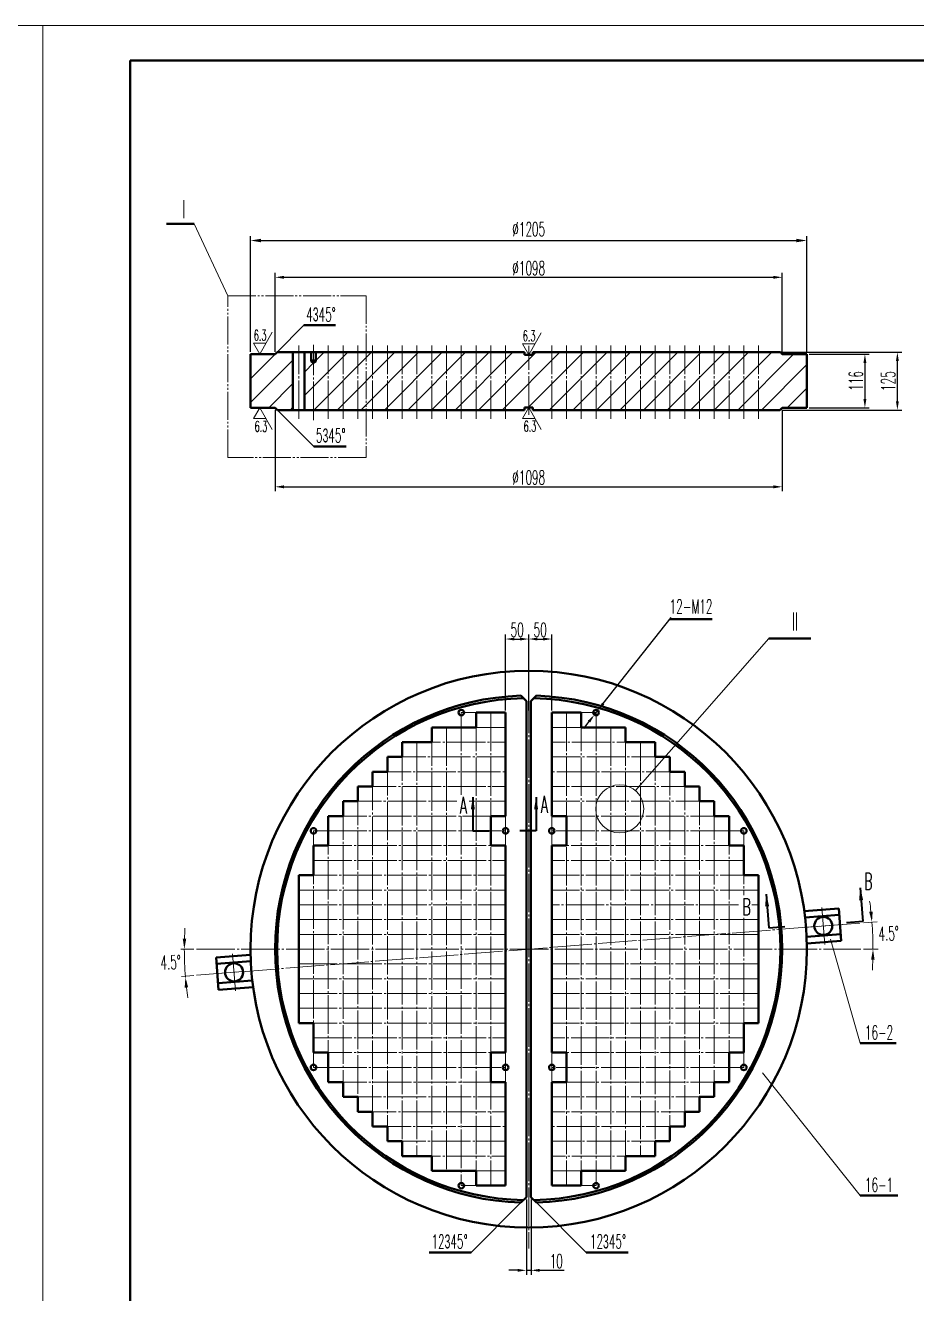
# Model space of a CAD drawing. Header units: millimetres. Extents: x 653 to 3278, y 1219 to 2187.
# Drawn here: x 1068.9 to 1323.6, y 1824.4 to 2186.8 of the extents above; entities that cross this region are included whole.
import ezdxf

# ---------------------------------------------------------------- set-up
doc = ezdxf.new("R2010")
doc.units = ezdxf.units.MM
doc.linetypes.add('JIS_08_11', pattern=[12.8, 11, -0.6, 0.6, -0.6])
doc.linetypes.add('JIS_09_08', pattern=[10.75, 8, -0.55, 0.55, -0.55, 0.55, -0.55])
for name, color, linetype, lineweight in [('图层1', 1, 'Continuous', 40), ('图层2', 4, 'JIS_08_11', 20), ('图层3', 2, 'Continuous', 20), ('图层5', 6, 'JIS_09_08', 20)]:
    doc.layers.add(name, color=color, linetype=linetype, lineweight=lineweight)
doc.styles.get("Standard").update_dxf_attribs({"font": 'romans.shx', "width": 0.55, "height": 4, "bigfont": 'gbcbig.shx'})
doc.styles.add('数字', font='romans.shx', dxfattribs={"width": 0.55, "height": 4, "bigfont": 'gbcbig.shx'})
doc.styles.add('样式 2', font='romans.shx', dxfattribs={"width": 0.55, "height": 4, "bigfont": 'gbcbig.shx'})
doc.dimstyles.new('ISO-25', dxfattribs={"dimtxt": 4, "dimasz": 3, "dimexe": 1.25, "dimexo": 0.625, "dimgap": 1.25, "dimtad": 1, "dimtoh": 1, "dimtxsty": 'Standard', "dimcen": 2.5, "dimadec": 1, "dimazin": 2, "dimtfac": 1, "dimtmove": 0, "dimatfit": 3, "dimfxl": 1, "dimarcsym": 0})
doc.dimstyles.new('副本ISO-25', dxfattribs={"dimtxt": 4, "dimasz": 2.5, "dimexe": 1.25, "dimexo": 0.625, "dimtad": 1, "dimdsep": 46, "dimtxsty": '样式 2', "dimcen": 2.5, "dimadec": 0, "dimazin": 0, "dimtp": 1, "dimtm": 0.5, "dimtfac": 1, "dimtmove": 0, "dimatfit": 1, "dimfxl": 1, "dimlwd": 25, "dimlwe": 25, "dimarcsym": 0})

# ---------------------------------------------------------------- blocks, each defined once
blk = doc.blocks.new('*D325')
at = {"layer": 'Defpoints', "color": 0}
for p in [(1292.28, 2125.3), (1133.22, 2092.84), (1292.28, 2092.84)]:
    blk.add_point(p, dxfattribs=at)
at = {"layer": '图层3', "color": 0, "lineweight": -2}
for p, q in [((1133.22, 2093.46), (1133.22, 2126.55)), ((1136.22, 2125.3), (1289.28, 2125.3)), ((1292.28, 2093.46), (1292.28, 2126.55))]:
    blk.add_line(p, q, dxfattribs=at)
at = {"layer": '图层3', "color": 0}
for points in [[(1136.22, 2125.8), (1136.22, 2124.8), (1133.22, 2125.3)], [(1289.28, 2125.8), (1289.28, 2124.8), (1292.28, 2125.3)]]:
    blk.add_solid(points, dxfattribs=at)
at = {"layer": '图层3', "color": 0, "insert": (1212.75, 2128.55), "char_height": 4, "attachment_point": 5, "style": '数字'}
blk.add_mtext('%%C1205', dxfattribs=at)
blk = doc.blocks.new('*D326')
at = {"layer": 'Defpoints', "color": 0}
for p in [(1285.21, 2114.79), (1140.28, 2092.84), (1285.21, 2092.84)]:
    blk.add_point(p, dxfattribs=at)
at = {"layer": '图层3', "color": 0, "lineweight": 25}
for p, q in [((1140.28, 2093.46), (1140.28, 2116.04)), ((1142.78, 2114.79), (1282.71, 2114.79)), ((1285.21, 2093.46), (1285.21, 2116.04))]:
    blk.add_line(p, q, dxfattribs=at)
at = {"layer": '图层3', "color": 0}
for points in [[(1142.78, 2115.2), (1142.78, 2114.37), (1140.28, 2114.79)], [(1282.71, 2115.2), (1282.71, 2114.37), (1285.21, 2114.79)]]:
    blk.add_solid(points, dxfattribs=at)
at = {"layer": '图层3', "color": 0, "insert": (1212.75, 2117.41), "char_height": 4, "attachment_point": 5, "style": '样式 2'}
blk.add_mtext('%%C1098', dxfattribs=at)
blk = doc.blocks.new('*D327')
at = {"layer": 'Defpoints', "color": 0}
for p in [(1140.28, 2077.53), (1285.21, 2077.53), (1285.21, 2054.92)]:
    blk.add_point(p, dxfattribs=at)
at = {"layer": '图层3', "color": 0, "lineweight": 25}
for p, q in [((1140.28, 2076.9), (1140.28, 2053.67)), ((1285.21, 2076.9), (1285.21, 2053.67)), ((1142.78, 2054.92), (1282.71, 2054.92))]:
    blk.add_line(p, q, dxfattribs=at)
at = {"layer": '图层3', "color": 0}
for points in [[(1142.78, 2055.34), (1142.78, 2054.5), (1140.28, 2054.92)], [(1282.71, 2055.34), (1282.71, 2054.5), (1285.21, 2054.92)]]:
    blk.add_solid(points, dxfattribs=at)
at = {"layer": '图层3', "color": 0, "insert": (1212.75, 2057.55), "char_height": 4, "attachment_point": 5, "style": '样式 2'}
blk.add_mtext('%%C1098', dxfattribs=at)
blk = doc.blocks.new('*D328')
at = {"layer": 'Defpoints', "color": 0}
for p in [(1292.28, 2092.84), (1292.28, 2077.53), (1308.86, 2077.53)]:
    blk.add_point(p, dxfattribs=at)
at = {"layer": '图层3', "color": 0, "lineweight": 25}
for p, q in [((1292.9, 2092.84), (1310.11, 2092.84)), ((1308.86, 2090.34), (1308.86, 2080.03)), ((1292.9, 2077.53), (1310.11, 2077.53))]:
    blk.add_line(p, q, dxfattribs=at)
at = {"layer": '图层3', "color": 0}
for points in [[(1308.44, 2090.34), (1309.28, 2090.34), (1308.86, 2092.84)], [(1308.44, 2080.03), (1309.28, 2080.03), (1308.86, 2077.53)]]:
    blk.add_solid(points, dxfattribs=at)
at = {"layer": '图层3', "color": 0, "insert": (1306.23, 2085.18), "char_height": 4, "attachment_point": 5, "rotation": 90, "style": '样式 2'}
blk.add_mtext('116', dxfattribs=at)
blk = doc.blocks.new('*D329')
at = {"layer": 'Defpoints', "color": 0}
for p in [(1284.55, 2093.37), (1318.14, 2093.37), (1284.55, 2076.87)]:
    blk.add_point(p, dxfattribs=at)
at = {"layer": '图层3', "color": 0, "lineweight": 25}
for p, q in [((1285.18, 2093.37), (1319.39, 2093.37)), ((1318.14, 2079.37), (1318.14, 2090.87)), ((1285.18, 2076.87), (1319.39, 2076.87))]:
    blk.add_line(p, q, dxfattribs=at)
at = {"layer": '图层3', "color": 0}
for points in [[(1317.73, 2090.87), (1318.56, 2090.87), (1318.14, 2093.37)], [(1317.73, 2079.37), (1318.56, 2079.37), (1318.14, 2076.87)]]:
    blk.add_solid(points, dxfattribs=at)
at = {"layer": '图层3', "color": 0, "insert": (1315.52, 2085.12), "char_height": 4, "attachment_point": 5, "rotation": 90, "style": '样式 2'}
blk.add_mtext('125', dxfattribs=at)
blk = doc.blocks.new('*D330')
at = {"layer": 'Defpoints', "color": 0}
for p in [(1231.53, 1989.78), (1232.51, 1991.02)]:
    blk.add_point(p, dxfattribs=at)
at = {"layer": '图层3', "color": 0, "lineweight": 25}
for p, q in [((1234.05, 1992.99), (1253.43, 2017.6)), ((1231.53, 1989.78), (1232.51, 1991.02)), ((1229.98, 1987.82), (1228.43, 1985.85))]:
    blk.add_line(p, q, dxfattribs=at)
at = {"layer": '图层3', "color": 0}
for points in [[(1233.73, 1993.25), (1234.38, 1992.73), (1232.51, 1991.02)], [(1229.65, 1988.07), (1230.31, 1987.56), (1231.53, 1989.78)]]:
    blk.add_solid(points, dxfattribs=at)
blk = doc.blocks.new('*D331')
at = {"layer": 'Defpoints', "color": 0}
for p in [(1212.75, 2011.43), (1206.15, 1990.4), (1212.75, 1990.4)]:
    blk.add_point(p, dxfattribs=at)
at = {"layer": '图层3', "color": 0, "lineweight": 25}
for p, q in [((1206.15, 1991.03), (1206.15, 2012.68)), ((1208.65, 2011.43), (1210.25, 2011.43)), ((1212.75, 1991.03), (1212.75, 2012.68))]:
    blk.add_line(p, q, dxfattribs=at)
at = {"layer": '图层3', "color": 0}
for points in [[(1208.65, 2011.84), (1208.65, 2011.01), (1206.15, 2011.43)], [(1210.25, 2011.84), (1210.25, 2011.01), (1212.75, 2011.43)]]:
    blk.add_solid(points, dxfattribs=at)
at = {"layer": '图层3', "color": 0, "insert": (1209.45, 2014.05), "char_height": 4, "attachment_point": 5, "style": '样式 2'}
blk.add_mtext('50', dxfattribs=at)
blk = doc.blocks.new('*D332')
at = {"layer": 'Defpoints', "color": 0}
for p in [(1219.35, 2011.43), (1212.75, 1991.15), (1219.35, 1990.4)]:
    blk.add_point(p, dxfattribs=at)
at = {"layer": '图层3', "color": 0, "lineweight": 25}
for p, q in [((1212.75, 1991.78), (1212.75, 2012.68)), ((1215.25, 2011.43), (1216.85, 2011.43)), ((1219.35, 1991.03), (1219.35, 2012.68))]:
    blk.add_line(p, q, dxfattribs=at)
at = {"layer": '图层3', "color": 0}
for points in [[(1215.25, 2011.84), (1215.25, 2011.01), (1212.75, 2011.43)], [(1216.85, 2011.84), (1216.85, 2011.01), (1219.35, 2011.43)]]:
    blk.add_solid(points, dxfattribs=at)
at = {"layer": '图层3', "color": 0, "insert": (1216.05, 2014.05), "char_height": 4, "attachment_point": 5, "style": '样式 2'}
blk.add_mtext('50', dxfattribs=at)
blk = doc.blocks.new('*D333')
at = {"layer": 'Defpoints', "color": 0}
for p in [(1212.09, 1851.94), (1213.41, 1851.94), (1213.41, 1831.04)]:
    blk.add_point(p, dxfattribs=at)
at = {"layer": '图层3', "color": 0, "lineweight": 25}
for p, q in [((1212.09, 1851.31), (1212.09, 1829.79)), ((1213.41, 1851.31), (1213.41, 1829.79)), ((1209.59, 1831.04), (1207.09, 1831.04)), ((1212.09, 1831.04), (1213.41, 1831.04)), ((1215.91, 1831.04), (1222.9, 1831.04))]:
    blk.add_line(p, q, dxfattribs=at)
at = {"layer": '图层3', "color": 0}
for points in [[(1209.59, 1831.46), (1209.59, 1830.62), (1212.09, 1831.04)], [(1215.91, 1831.46), (1215.91, 1830.62), (1213.41, 1831.04)]]:
    blk.add_solid(points, dxfattribs=at)
at = {"layer": '图层3', "color": 0, "insert": (1220.65, 1833.66), "char_height": 4, "attachment_point": 5, "style": '样式 2'}
blk.add_mtext('10', dxfattribs=at)

msp = doc.modelspace()

# ---------------------------------------------------------------- hatches: boundary and pattern name
at = {"layer": '图层3'}
h = msp.add_hatch(dxfattribs=at)
h.set_pattern_fill('ANSI31', color=256, scale=1.5, style=0)
h.set_pattern_definition([(45, (-110.575, -329.976), (-3.367596, 3.367596), [])])
h.paths.add_polyline_path([(1133.216, 2077.525), (1140.278, 2077.525), (1140.938, 2076.865), (1145.36, 2076.865), (1145.36, 2093.365), (1140.806, 2093.365), (1140.278, 2092.837), (1133.216, 2092.837)])
h.paths.add_polyline_path([(1148.66, 2076.865), (1151.234, 2076.865), (1151.234, 2090.344), (1150.574, 2090.725), (1150.574, 2090.989), (1150.442, 2090.989), (1150.442, 2093.365), (1148.66, 2093.365)])
h.paths.add_polyline_path([(1151.234, 2076.865), (1155.458, 2076.865), (1155.458, 2093.365), (1152.026, 2093.365), (1152.026, 2090.989), (1151.894, 2090.989), (1151.894, 2090.725), (1151.234, 2090.344)])
h.paths.add_polyline_path([(1155.458, 2076.865), (1159.682, 2076.865), (1159.682, 2093.365), (1155.458, 2093.365)])
h.paths.add_polyline_path([(1159.682, 2076.865), (1163.906, 2076.865), (1163.906, 2093.365), (1159.682, 2093.365)])
h.paths.add_polyline_path([(1163.906, 2076.865), (1168.13, 2076.865), (1168.13, 2093.365), (1163.906, 2093.365)])
h.paths.add_polyline_path([(1168.13, 2076.865), (1172.354, 2076.865), (1172.354, 2093.365), (1168.13, 2093.365)])
h.paths.add_polyline_path([(1172.354, 2076.865), (1176.578, 2076.865), (1176.578, 2093.365), (1172.354, 2093.365)])
h.paths.add_polyline_path([(1180.802, 2093.365), (1176.578, 2093.365), (1176.578, 2076.865), (1180.802, 2076.865)])
h.paths.add_polyline_path([(1180.802, 2076.865), (1185.026, 2076.865), (1185.026, 2093.365), (1180.802, 2093.365)])
h.paths.add_polyline_path([(1185.026, 2076.865), (1189.25, 2076.865), (1189.25, 2093.365), (1185.026, 2093.365)])
h.paths.add_polyline_path([(1189.25, 2076.865), (1193.474, 2076.865), (1193.474, 2093.365), (1189.25, 2093.365)])
h.paths.add_polyline_path([(1193.474, 2076.865), (1197.698, 2076.865), (1197.698, 2093.365), (1193.474, 2093.365)])
h.paths.add_polyline_path([(1197.698, 2076.865), (1201.922, 2076.865), (1201.922, 2093.365), (1197.698, 2093.365)])
h.paths.add_polyline_path([(1206.146, 2093.365), (1201.922, 2093.365), (1201.922, 2076.865), (1206.146, 2076.865)])
h.paths.add_polyline_path([(1206.146, 2076.865), (1211.546, 2076.865), (1211.546, 2077.57), (1212.746, 2077.57), (1212.746, 2092.661), (1211.546, 2092.661), (1211.546, 2093.365), (1206.146, 2093.365)])
h.paths.add_polyline_path([(1219.346, 2093.365), (1213.946, 2093.365), (1213.946, 2092.661), (1212.746, 2092.661), (1212.746, 2077.57), (1213.946, 2077.57), (1213.946, 2076.865), (1219.346, 2076.865)])
h.paths.add_polyline_path([(1223.57, 2093.365), (1219.346, 2093.365), (1219.346, 2076.865), (1223.57, 2076.865)])
h.paths.add_polyline_path([(1227.794, 2093.365), (1223.57, 2093.365), (1223.57, 2076.865), (1227.794, 2076.865)])
h.paths.add_polyline_path([(1232.018, 2093.365), (1227.794, 2093.365), (1227.794, 2076.865), (1232.018, 2076.865)])
h.paths.add_polyline_path([(1236.242, 2093.365), (1232.018, 2093.365), (1232.018, 2076.865), (1236.242, 2076.865)])
h.paths.add_polyline_path([(1236.242, 2076.865), (1240.466, 2076.865), (1240.466, 2093.365), (1236.242, 2093.365)])
h.paths.add_polyline_path([(1240.466, 2076.865), (1244.69, 2076.865), (1244.69, 2093.365), (1240.466, 2093.365)])
h.paths.add_polyline_path([(1248.914, 2093.365), (1244.69, 2093.365), (1244.69, 2076.865), (1248.914, 2076.865)])
h.paths.add_polyline_path([(1253.138, 2093.365), (1248.914, 2093.365), (1248.914, 2076.865), (1253.138, 2076.865)])
h.paths.add_polyline_path([(1253.138, 2076.865), (1257.362, 2076.865), (1257.362, 2093.365), (1253.138, 2093.365)])
h.paths.add_polyline_path([(1261.586, 2093.365), (1257.362, 2093.365), (1257.362, 2076.865), (1261.586, 2076.865)])
h.paths.add_polyline_path([(1261.586, 2076.865), (1265.81, 2076.865), (1265.81, 2093.365), (1261.586, 2093.365)])
h.paths.add_polyline_path([(1270.034, 2093.365), (1265.81, 2093.365), (1265.81, 2076.865), (1270.034, 2076.865)])
h.paths.add_polyline_path([(1274.258, 2093.365), (1270.034, 2093.365), (1270.034, 2076.865), (1274.258, 2076.865)])
h.paths.add_polyline_path([(1274.258, 2076.865), (1278.482, 2076.865), (1278.482, 2093.365), (1274.258, 2093.365)])
h.paths.add_polyline_path([(1278.482, 2076.865), (1284.554, 2076.865), (1285.214, 2077.525), (1292.276, 2077.525), (1292.276, 2092.837), (1285.214, 2092.837), (1284.686, 2093.365), (1278.482, 2093.365)])

# ---------------------------------------------------------------- linework, layer by layer
at = {"layer": '图层1'}
for p, q in [((1484.366, 2176.779), (1098.866, 2176.779)), ((1098.866, 2176.779), (1098.866, 1602.779)), ((1117.111, 2130.059), (1109.186, 2130.059)), ((1148.517, 2101.077), (1157.528, 2101.077)), ((1133.216, 2092.837), (1140.278, 2092.837)), ((1133.216, 2092.837), (1133.216, 2077.525)), ((1140.278, 2092.837), (1140.806, 2093.365)), ((1140.806, 2093.365), (1211.546, 2093.365)), ((1145.36, 2076.865), (1145.36, 2093.365)), ((1148.66, 2076.865), (1148.66, 2093.365)), ((1150.574, 2090.725), (1150.574, 2093.365)), ((1151.894, 2090.725), (1151.894, 2093.365)), ((1211.546, 2093.365), (1211.546, 2092.661)), ((1211.546, 2092.661), (1213.946, 2092.661)), ((1213.946, 2093.365), (1284.686, 2093.365)), ((1213.946, 2092.661), (1213.946, 2093.365)), ((1285.214, 2092.837), (1284.686, 2093.365)), ((1285.214, 2092.837), (1292.276, 2092.837)), ((1292.276, 2092.837), (1292.276, 2077.525)), ((1150.442, 2090.989), (1152.026, 2090.989)), ((1150.574, 2090.725), (1151.894, 2090.725)), ((1150.574, 2090.725), (1151.234, 2090.344)), ((1151.234, 2090.344), (1151.894, 2090.725)), ((1133.216, 2077.525), (1140.278, 2077.525)), ((1140.278, 2077.525), (1140.938, 2076.865)), ((1140.938, 2076.865), (1211.546, 2076.865)), ((1211.546, 2076.865), (1211.546, 2077.57)), ((1211.546, 2077.57), (1213.946, 2077.57)), ((1213.946, 2077.57), (1213.946, 2076.865)), ((1213.946, 2076.865), (1284.554, 2076.865)), ((1285.214, 2077.525), (1284.554, 2076.865)), ((1292.276, 2077.525), (1285.214, 2077.525)), ((1151.319, 2066.484), (1160.597, 2066.484)), ((1253.048, 2017.106), (1265.212, 2017.106)), ((1293.402, 2011.585), (1281.402, 2011.585)), ((1212.086, 1993.699), (1210.533, 1995.252)), ((1212.086, 1993.699), (1212.086, 1851.937)), ((1213.406, 1993.699), (1214.959, 1995.252)), ((1213.406, 1993.699), (1213.406, 1851.937)), ((1206.146, 1990.402), (1197.698, 1990.402)), ((1197.698, 1990.402), (1197.698, 1986.178)), ((1206.146, 1990.402), (1206.146, 1960.834)), ((1219.346, 1990.402), (1227.794, 1990.402)), ((1219.346, 1990.402), (1219.346, 1960.834)), ((1227.794, 1990.402), (1227.794, 1986.178)), ((1197.698, 1986.178), (1185.026, 1986.178)), ((1185.026, 1986.178), (1185.026, 1981.954)), ((1227.794, 1986.178), (1240.466, 1986.178)), ((1240.466, 1986.178), (1240.466, 1981.954)), ((1185.026, 1981.954), (1176.578, 1981.954)), ((1176.578, 1981.954), (1176.578, 1977.73)), ((1240.466, 1981.954), (1248.914, 1981.954)), ((1248.914, 1981.954), (1248.914, 1977.73)), ((1176.578, 1977.73), (1172.354, 1977.73)), ((1172.354, 1977.73), (1172.354, 1973.506)), ((1248.914, 1977.73), (1253.138, 1977.73)), ((1253.138, 1977.73), (1253.138, 1973.506)), ((1172.354, 1973.506), (1168.13, 1973.506)), ((1168.13, 1973.506), (1168.13, 1969.282)), ((1253.138, 1973.506), (1257.362, 1973.506)), ((1257.362, 1973.506), (1257.362, 1969.282)), ((1168.13, 1969.282), (1163.906, 1969.282)), ((1163.906, 1969.282), (1163.906, 1965.058)), ((1257.362, 1969.282), (1261.586, 1969.282)), ((1261.586, 1969.282), (1261.586, 1965.058)), ((1163.906, 1965.058), (1159.682, 1965.058)), ((1159.682, 1965.058), (1159.682, 1960.834)), ((1261.586, 1965.058), (1265.81, 1965.058)), ((1265.81, 1965.058), (1265.81, 1960.834)), ((1159.682, 1960.834), (1155.458, 1960.834)), ((1155.458, 1960.834), (1155.458, 1952.386)), ((1206.146, 1960.834), (1201.922, 1960.834)), ((1201.922, 1960.834), (1201.922, 1952.386)), ((1219.346, 1960.834), (1223.57, 1960.834)), ((1223.57, 1960.834), (1223.57, 1952.386)), ((1265.81, 1960.834), (1270.034, 1960.834)), ((1270.034, 1960.834), (1270.034, 1952.386)), ((1155.458, 1952.386), (1151.234, 1952.386)), ((1151.234, 1952.386), (1151.234, 1943.938)), ((1201.922, 1952.386), (1206.146, 1952.386)), ((1206.146, 1952.386), (1206.146, 1893.25)), ((1223.57, 1952.386), (1219.346, 1952.386)), ((1219.346, 1952.386), (1219.346, 1893.25)), ((1270.034, 1952.386), (1274.258, 1952.386)), ((1274.258, 1952.386), (1274.258, 1943.938)), ((1151.234, 1943.938), (1147.01, 1943.938)), ((1147.01, 1943.938), (1147.01, 1922.818)), ((1274.258, 1943.938), (1278.482, 1943.938)), ((1278.482, 1943.938), (1278.482, 1922.818)), ((1291.534, 1933.653), (1301.373, 1934.427)), ((1301.518, 1932.585), (1291.765, 1931.817)), ((1301.373, 1934.427), (1302.098, 1925.215)), ((1301.953, 1927.058), (1292.2, 1926.29)), ((1302.098, 1925.215), (1292.259, 1924.441)), ((1133.232, 1921.194), (1123.394, 1920.42)), ((1147.01, 1901.698), (1147.01, 1922.818)), ((1278.482, 1901.698), (1278.482, 1922.818)), ((1123.394, 1920.42), (1124.118, 1911.208)), ((1123.539, 1918.577), (1133.292, 1919.345)), ((1123.974, 1913.05), (1133.727, 1913.818)), ((1124.118, 1911.208), (1133.957, 1911.983)), ((1151.234, 1901.698), (1147.01, 1901.698)), ((1151.234, 1893.25), (1151.234, 1901.698)), ((1274.258, 1893.25), (1274.258, 1901.698)), ((1274.258, 1901.698), (1278.482, 1901.698)), ((1307.532, 1895.953), (1317.762, 1895.949)), ((1155.458, 1893.25), (1151.234, 1893.25)), ((1155.458, 1884.802), (1155.458, 1893.25)), ((1206.146, 1893.25), (1201.922, 1893.25)), ((1201.922, 1893.25), (1201.922, 1884.802)), ((1219.346, 1893.25), (1223.57, 1893.25)), ((1223.57, 1893.25), (1223.57, 1884.802)), ((1270.034, 1884.802), (1270.034, 1893.25)), ((1270.034, 1893.25), (1274.258, 1893.25)), ((1159.682, 1884.802), (1155.458, 1884.802)), ((1159.682, 1880.578), (1159.682, 1884.802)), ((1201.922, 1884.802), (1206.146, 1884.802)), ((1206.146, 1884.802), (1206.146, 1855.234)), ((1223.57, 1884.802), (1219.346, 1884.802)), ((1219.346, 1884.802), (1219.346, 1855.234)), ((1265.81, 1880.578), (1265.81, 1884.802)), ((1265.81, 1884.802), (1270.034, 1884.802)), ((1163.906, 1880.578), (1159.682, 1880.578)), ((1163.906, 1876.354), (1163.906, 1880.578)), ((1261.586, 1876.354), (1261.586, 1880.578)), ((1261.586, 1880.578), (1265.81, 1880.578)), ((1168.13, 1876.354), (1163.906, 1876.354)), ((1168.13, 1872.13), (1168.13, 1876.354)), ((1257.362, 1872.13), (1257.362, 1876.354)), ((1257.362, 1876.354), (1261.586, 1876.354)), ((1172.354, 1872.13), (1168.13, 1872.13)), ((1172.354, 1867.906), (1172.354, 1872.13)), ((1253.138, 1867.906), (1253.138, 1872.13)), ((1253.138, 1872.13), (1257.362, 1872.13)), ((1176.578, 1867.906), (1172.354, 1867.906)), ((1176.578, 1863.682), (1176.578, 1867.906)), ((1248.914, 1863.682), (1248.914, 1867.906)), ((1248.914, 1867.906), (1253.138, 1867.906)), ((1185.026, 1863.682), (1176.578, 1863.682)), ((1185.026, 1859.458), (1185.026, 1863.682)), ((1240.466, 1859.458), (1240.466, 1863.682)), ((1240.466, 1863.682), (1248.914, 1863.682)), ((1197.698, 1859.458), (1185.026, 1859.458)), ((1197.698, 1855.234), (1197.698, 1859.458)), ((1227.794, 1855.234), (1227.794, 1859.458)), ((1227.794, 1859.458), (1240.466, 1859.458)), ((1206.146, 1855.234), (1197.698, 1855.234)), ((1212.086, 1851.937), (1210.533, 1850.383)), ((1212.086, 1851.937), (1210.533, 1850.383)), ((1213.406, 1851.937), (1214.959, 1850.383)), ((1213.406, 1851.937), (1214.959, 1850.383)), ((1219.346, 1855.234), (1227.794, 1855.234)), ((1307.532, 1852.457), (1318.249, 1852.457)), ((1196.316, 1836.166), (1184.316, 1836.166)), ((1229.176, 1836.166), (1241.176, 1836.166))]:
    msp.add_line(p, q, dxfattribs=at)
for centre, radius in [((1212.746, 1922.818), 79.53), ((1193.474, 1990.402), 0.792), ((1232.018, 1990.402), 0.792), ((1151.234, 1956.61), 0.792), ((1206.146, 1956.61), 0.792), ((1219.346, 1956.61), 0.792), ((1274.258, 1956.61), 0.792), ((1296.965, 1929.446), 2.574), ((1128.526, 1916.189), 2.574), ((1151.234, 1889.026), 0.792), ((1206.146, 1889.026), 0.792), ((1219.346, 1889.026), 0.792), ((1274.258, 1889.026), 0.792), ((1193.474, 1855.234), 0.792), ((1232.018, 1855.234), 0.792)]:
    msp.add_circle(centre, radius, dxfattribs=at)
for centre, radius, start, end in [((1212.746, 1922.818), 72.468, 91.75011, 268.24989), ((1212.523, 1922.818), 71.717, 91.00842, 268.99158), ((1212.969, 1922.818), 71.717, 271.00842, 88.99158), ((1212.746, 1922.818), 72.468, 271.75011, 88.24989)]:
    msp.add_arc(centre, radius, start, end, dxfattribs=at)
at = {"layer": '图层2'}
for p, q in [((1147.01, 2074.321), (1147.01, 2095.325)), ((1151.234, 2074.002), (1151.234, 2095.483)), ((1155.458, 2074.321), (1155.458, 2095.325)), ((1159.682, 2074.321), (1159.682, 2095.325)), ((1163.906, 2074.321), (1163.906, 2095.325)), ((1168.13, 2074.321), (1168.13, 2095.325)), ((1172.354, 2074.321), (1172.354, 2095.325)), ((1176.578, 2074.321), (1176.578, 2095.325)), ((1180.802, 2074.321), (1180.802, 2095.325)), ((1185.026, 2074.321), (1185.026, 2095.325)), ((1189.25, 2074.321), (1189.25, 2095.325)), ((1193.474, 2074.321), (1193.474, 2095.325)), ((1197.698, 2074.321), (1197.698, 2095.325)), ((1201.922, 2074.321), (1201.922, 2095.325)), ((1206.146, 2074.321), (1206.146, 2095.325)), ((1212.746, 2075.513), (1212.746, 2095.168)), ((1219.346, 2074.321), (1219.346, 2095.325)), ((1223.57, 2074.321), (1223.57, 2095.325)), ((1227.794, 2074.321), (1227.794, 2095.325)), ((1232.018, 2074.321), (1232.018, 2095.325)), ((1236.242, 2074.321), (1236.242, 2095.325)), ((1240.466, 2074.321), (1240.466, 2095.325)), ((1244.69, 2074.321), (1244.69, 2095.325)), ((1248.914, 2074.321), (1248.914, 2095.325)), ((1253.138, 2074.321), (1253.138, 2095.325)), ((1257.362, 2074.321), (1257.362, 2095.325)), ((1261.586, 2074.321), (1261.586, 2095.325)), ((1265.81, 2074.321), (1265.81, 2095.325)), ((1270.034, 2074.321), (1270.034, 2095.325)), ((1274.258, 2074.321), (1274.258, 2095.325)), ((1278.482, 2074.321), (1278.482, 2095.325)), ((1212.746, 2008.348), (1212.746, 1837.288)), ((1193.474, 1990.402), (1193.474, 1966.952)), ((1197.698, 1990.402), (1193.474, 1990.402)), ((1197.698, 1990.402), (1197.698, 1855.234)), ((1197.698, 1990.402), (1206.146, 1990.402)), ((1201.922, 1990.402), (1201.922, 1855.234)), ((1227.794, 1990.402), (1219.346, 1990.402)), ((1223.57, 1990.402), (1223.57, 1855.234)), ((1227.794, 1990.402), (1227.794, 1855.234)), ((1227.794, 1990.402), (1232.018, 1990.402)), ((1232.018, 1990.402), (1232.018, 1855.234)), ((1185.026, 1986.178), (1185.026, 1859.458)), ((1185.026, 1986.178), (1206.146, 1986.178)), ((1189.25, 1986.178), (1189.25, 1859.458)), ((1240.466, 1986.178), (1219.346, 1986.178)), ((1236.242, 1986.178), (1236.242, 1859.458)), ((1240.466, 1986.178), (1240.466, 1859.458)), ((1176.578, 1981.954), (1176.578, 1863.682)), ((1176.578, 1981.954), (1206.146, 1981.954)), ((1180.802, 1981.954), (1180.802, 1863.682)), ((1248.914, 1981.954), (1219.346, 1981.954)), ((1244.69, 1981.954), (1244.69, 1863.682)), ((1248.914, 1981.954), (1248.914, 1863.682)), ((1172.354, 1977.73), (1172.354, 1867.906)), ((1172.354, 1977.73), (1206.146, 1977.73)), ((1253.138, 1977.73), (1219.346, 1977.73)), ((1253.138, 1977.73), (1253.138, 1867.906)), ((1168.13, 1973.506), (1168.13, 1872.13)), ((1168.13, 1973.506), (1206.146, 1973.506)), ((1257.362, 1973.506), (1219.346, 1973.506)), ((1257.362, 1973.506), (1257.362, 1872.13)), ((1163.906, 1969.282), (1163.906, 1876.354)), ((1163.906, 1969.282), (1206.146, 1969.282)), ((1261.586, 1969.282), (1219.346, 1969.282)), ((1261.586, 1969.282), (1261.586, 1876.354)), ((1159.682, 1965.058), (1159.682, 1880.578)), ((1159.682, 1965.058), (1192.162, 1965.058)), ((1195.76, 1965.058), (1206.146, 1965.058)), ((1265.81, 1965.058), (1219.346, 1965.058)), ((1265.81, 1965.058), (1265.81, 1880.578)), ((1155.458, 1960.834), (1155.458, 1884.802)), ((1155.458, 1960.834), (1206.146, 1960.834)), ((1193.474, 1960.834), (1193.474, 1855.234)), ((1206.146, 1960.834), (1206.146, 1952.386)), ((1270.034, 1960.834), (1219.346, 1960.834)), ((1219.346, 1960.834), (1219.346, 1952.386)), ((1270.034, 1960.834), (1270.034, 1884.802)), ((1151.234, 1952.386), (1151.234, 1956.61)), ((1151.234, 1956.61), (1155.458, 1956.61)), ((1155.458, 1956.61), (1206.146, 1956.61)), ((1270.034, 1956.61), (1219.346, 1956.61)), ((1274.258, 1956.61), (1270.034, 1956.61)), ((1274.258, 1952.386), (1274.258, 1956.61)), ((1151.234, 1952.386), (1151.234, 1893.25)), ((1151.234, 1952.386), (1206.146, 1952.386)), ((1274.258, 1952.386), (1219.346, 1952.386)), ((1274.258, 1952.386), (1274.258, 1938.196)), ((1151.234, 1948.162), (1206.146, 1948.162)), ((1274.258, 1948.162), (1219.346, 1948.162)), ((1147.01, 1943.938), (1147.01, 1901.698)), ((1147.01, 1943.938), (1206.146, 1943.938)), ((1278.482, 1943.938), (1219.346, 1943.938)), ((1278.482, 1943.938), (1278.482, 1901.698)), ((1147.01, 1939.714), (1206.146, 1939.714)), ((1278.482, 1939.714), (1219.346, 1939.714)), ((1147.01, 1935.49), (1206.146, 1935.49)), ((1272.734, 1935.49), (1219.346, 1935.49)), ((1278.482, 1935.49), (1276.555, 1935.49)), ((1274.258, 1931.738), (1274.258, 1893.25)), ((1296.551, 1934.71), (1297.38, 1924.182)), ((1117.775, 1915.343), (1307.717, 1930.292)), ((1147.01, 1931.266), (1206.146, 1931.266)), ((1278.482, 1931.266), (1219.346, 1931.266)), ((1302.394, 1929.873), (1291.537, 1929.019)), ((1147.01, 1927.042), (1206.146, 1927.042)), ((1278.482, 1927.042), (1219.346, 1927.042)), ((1117.775, 1922.818), (1307.717, 1922.818)), ((1128.112, 1921.453), (1128.941, 1910.926)), ((1147.01, 1918.594), (1206.146, 1918.594)), ((1278.482, 1918.594), (1219.346, 1918.594)), ((1123.756, 1915.814), (1131.092, 1916.391)), ((1147.01, 1914.37), (1206.146, 1914.37)), ((1278.482, 1914.37), (1219.346, 1914.37)), ((1147.01, 1910.146), (1206.146, 1910.146)), ((1278.482, 1910.146), (1219.346, 1910.146)), ((1147.01, 1905.922), (1206.146, 1905.922)), ((1278.482, 1905.922), (1219.346, 1905.922)), ((1147.01, 1901.698), (1206.146, 1901.698)), ((1147.01, 1901.698), (1206.146, 1901.698)), ((1278.482, 1901.698), (1219.346, 1901.698)), ((1278.482, 1901.698), (1219.346, 1901.698)), ((1151.234, 1897.474), (1206.146, 1897.474)), ((1274.258, 1897.474), (1219.346, 1897.474)), ((1151.234, 1893.25), (1206.146, 1893.25)), ((1151.234, 1893.25), (1151.234, 1889.026)), ((1206.146, 1893.25), (1206.146, 1884.802)), ((1274.258, 1893.25), (1219.346, 1893.25)), ((1219.346, 1893.25), (1219.346, 1884.802)), ((1274.258, 1893.25), (1274.258, 1889.026)), ((1151.234, 1889.026), (1155.458, 1889.026)), ((1155.458, 1889.026), (1206.146, 1889.026)), ((1270.034, 1889.026), (1219.346, 1889.026)), ((1274.258, 1889.026), (1270.034, 1889.026)), ((1155.458, 1884.802), (1206.146, 1884.802)), ((1270.034, 1884.802), (1219.346, 1884.802)), ((1159.682, 1880.578), (1206.146, 1880.578)), ((1265.81, 1880.578), (1219.346, 1880.578)), ((1163.906, 1876.354), (1206.146, 1876.354)), ((1261.586, 1876.354), (1219.346, 1876.354)), ((1168.13, 1872.13), (1206.146, 1872.13)), ((1257.362, 1872.13), (1219.346, 1872.13)), ((1172.354, 1867.906), (1206.146, 1867.906)), ((1253.138, 1867.906), (1219.346, 1867.906)), ((1176.578, 1863.682), (1206.146, 1863.682)), ((1248.914, 1863.682), (1219.346, 1863.682)), ((1185.026, 1859.458), (1206.146, 1859.458)), ((1240.466, 1859.458), (1219.346, 1859.458)), ((1197.698, 1855.234), (1193.474, 1855.234)), ((1197.698, 1855.234), (1206.146, 1855.234)), ((1227.794, 1855.234), (1219.346, 1855.234)), ((1227.794, 1855.234), (1232.018, 1855.234))]:
    msp.add_line(p, q, dxfattribs=at)
at = {"layer": '图层3'}
for p, q in [((1494.366, 2186.779), (653.366, 2186.779)), ((1073.866, 2186.779), (1073.866, 1592.779)), ((1126.739, 2109.513), (1117.111, 2130.059)), ((1135.853, 2092.837), (1139.452, 2099.07)), ((1140.806, 2093.365), (1148.517, 2101.077)), ((1212.746, 2092.661), (1216.344, 2098.894)), ((1134.048, 2095.965), (1135.853, 2092.837)), ((1134.048, 2095.965), (1137.659, 2095.965)), ((1210.94, 2095.789), (1212.746, 2092.661)), ((1210.94, 2095.789), (1214.552, 2095.789)), ((1150.442, 2090.989), (1150.442, 2093.365)), ((1152.026, 2090.989), (1152.026, 2093.365)), ((1134.048, 2074.398), (1135.853, 2077.525)), ((1135.853, 2077.525), (1139.452, 2071.293)), ((1140.938, 2076.865), (1151.319, 2066.484)), ((1210.94, 2074.442), (1212.746, 2077.57)), ((1212.746, 2077.57), (1216.344, 2071.337)), ((1134.048, 2074.398), (1137.659, 2074.398)), ((1210.94, 2074.442), (1214.552, 2074.442)), ((1243.257, 1968.112), (1281.402, 2011.585)), ((1308.465, 1930.351), (1312.362, 1930.658)), ((1299.033, 1925.646), (1307.532, 1895.953)), ((1117.025, 1922.818), (1113.299, 1922.818)), ((1308.467, 1922.818), (1312.67, 1922.818)), ((1117.027, 1915.284), (1113.459, 1915.004)), ((1307.532, 1852.457), (1279.603, 1887.453)), ((1210.533, 1850.383), (1196.316, 1836.166)), ((1214.959, 1850.383), (1229.176, 1836.166))]:
    msp.add_line(p, q, dxfattribs=at)
msp.add_circle((1238.784, 1962.901), 6.868, dxfattribs=at)
for centre, radius, start, end in [((1212.746, 1922.818), 98.424, 6.24646, 7.99293), ((1215.981, 1922.818), 101.672, 176.61868, 178.30934), ((1212.746, 1922.818), 98.424, 0, 4.5), ((1215.981, 1922.818), 101.672, 180, 184.5), ((1212.746, 1922.818), 98.424, 356.50707, 358.25354), ((1215.981, 1922.818), 101.672, 186.19066, 187.88132)]:
    msp.add_arc(centre, radius, start, end, dxfattribs=at)
for points in [[(1311.083, 1933.573), (1310.088, 1933.48), (1310.866, 1930.54)], [(1114.853, 1925.81), (1113.853, 1925.825), (1114.309, 1922.818)], [(1310.624, 1919.826), (1311.624, 1919.81), (1311.17, 1922.818)], [(1114.404, 1911.807), (1115.399, 1911.9), (1114.622, 1914.84)]]:
    msp.add_solid(points, dxfattribs=at)
at = {"layer": '图层5'}
msp.add_lwpolyline([(1126.739, 2109.513), (1166.295, 2109.513), (1166.295, 2063.326), (1126.739, 2063.326)], close=True, dxfattribs=at)

# ---------------------------------------------------------------- texts
at = {"layer": '图层3', "char_height": 6, "width": 12, "attachment_point": 1}
for s, insert in [('Ⅰ', (1112.768, 2137.022)), ('Ⅱ', (1287.477, 2019.227))]:
    msp.add_mtext(s, dxfattribs=dict(at, insert=insert))
at = {"layer": '图层3', "style": '数字'}
for s, insert, char_height, width, attachment_point in [('4{\\fUniversalMath1 BT|b0|i0|c2|p16;3}45%%D', (1149.15, 2106.195), 4, 12, 1), ('6.3', (1134.167, 2099.78), 3.072, 10.84621, 1), ('6.3', (1211.059, 2099.604), 3.072, 10.84621, 1), ('6.3', (1134.41, 2073.721), 3.072, 10.84621, 1), ('6.3', (1211.302, 2073.765), 3.072, 10.84621, 1), ('5{\\fUniversalMath1 BT|b0|i0|c2|p16;3}45%%D', (1151.952, 2071.602), 4, 12, 1), ('12-M12', (1253.048, 2022.769), 4, 12, 1), ('A', (1193, 1966.343), 4.8, 5.39352, 1), ('A', (1218.232, 1966.594), 4.8, 5.39352, 3), ('B', (1308.632, 1944.597), 4.8, 3.92969, 1), ('B', (1273.802, 1937.305), 4.8, 7.20305, 1), ('16-2', (1308.849, 1900.983), 4, 32.87227, 1), ('16-1', (1308.849, 1857.487), 4, 32.87227, 1), ('12{\\fUniversalMath1 BT|b0|i0|c2|p16;3}45%%D', (1184.948, 1841.285), 4, 12, 1), ('12{\\fUniversalMath1 BT|b0|i0|c2|p16;3}45%%D', (1240.543, 1841.285), 4, 12, 3)]:
    msp.add_mtext(s, dxfattribs=dict(at, insert=insert, char_height=char_height, width=width, attachment_point=attachment_point))
at = {"layer": '图层3', "char_height": 4, "attachment_point": 5, "rotation": 2.25, "style": '数字'}
for insert in [(1315.636, 1927.277), (1110.384, 1919.033)]:
    msp.add_mtext('4.5%%D', dxfattribs=dict(at, insert=insert))

# ---------------------------------------------------------------- dimensions: what is measured, and where the dimension line sits
at = {"layer": '图层3'}
dim = msp.add_linear_dim(base=(1292.276, 2125.305), p1=(1133.216, 2092.837), p2=(1292.276, 2092.837), text='%%C1205', dimstyle='ISO-25', override={"dimtxsty": '数字'}, dxfattribs=at)
dim.commit()
dim.dimension.update_dxf_attribs({"geometry": '*D325', "text_midpoint": (1212.746, 2128.555)})
for base, p1, p2, text, picture, middle in [((1285.214, 2114.786), (1140.278, 2092.837), (1285.214, 2092.837), '%%C1098', '*D326', (1212.746, 2117.411)), ((1285.214, 2054.921), (1140.278, 2077.525), (1285.214, 2077.525), '%%C1098', '*D327', (1212.746, 2057.546)), ((1213.406, 1831.039), (1212.086, 1851.937), (1213.406, 1851.937), '10', '*D333', (1220.655, 1833.664))]:
    dim = msp.add_linear_dim(base=base, p1=p1, p2=p2, text=text, dimstyle='副本ISO-25', dxfattribs=at)
    dim.commit()
    dim.dimension.update_dxf_attribs({"geometry": picture, "text_midpoint": middle})
for base, p1, p2, text, picture, middle in [((1318.142, 2093.365), (1284.554, 2076.865), (1284.554, 2093.365), '125', '*D329', (1315.517, 2085.115)), ((1308.859, 2077.525), (1292.276, 2092.837), (1292.276, 2077.525), '116', '*D328', (1306.234, 2085.181))]:
    dim = msp.add_linear_dim(base=base, p1=p1, p2=p2, angle=90, text=text, dimstyle='副本ISO-25', dxfattribs=at)
    dim.commit()
    dim.dimension.update_dxf_attribs({"geometry": picture, "text_midpoint": middle})
for base, p1, p2, picture, middle in [((1212.746, 2011.427), (1206.146, 1990.402), (1212.746, 1990.402), '*D331', (1209.446, 2011.427)), ((1219.346, 2011.427), (1212.746, 1991.152), (1219.346, 1990.402), '*D332', (1216.046, 2011.427))]:
    dim = msp.add_linear_dim(base=base, p1=p1, p2=p2, text='50', dimstyle='副本ISO-25', dxfattribs=at)
    dim.commit()
    dim.dimension.update_dxf_attribs({"geometry": picture, "text_midpoint": middle, "dimtype": 160})
dim = msp.add_diameter_dim_2p(p1=(1231.528, 1989.779), p2=(1232.508, 1991.024), text=' ', dimstyle='副本ISO-25', dxfattribs=at)
dim.commit()
dim.dimension.update_dxf_attribs({"geometry": '*D330', "text_midpoint": (1253.048, 2017.106), "dimtype": 163})

# ---------------------------------------------------------------- leaders
for points in [[(1196.79, 1966.245), (1196.79, 1956.61), (1201.419, 1956.61)], [(1214.863, 1966.245), (1214.863, 1956.61), (1210.234, 1956.61)], [(1307.5, 1940.313), (1308.256, 1930.707), (1303.642, 1930.344)], [(1280.625, 1938.539), (1281.381, 1928.934), (1285.995, 1929.297)]]:
    msp.add_leader(points, dimstyle='副本ISO-25', override={"dimasz": 3.5, "dimgap": 0.625, "dimtad": 0, "dimlwd": 35}, dxfattribs=at)

doc.saveas('drawing.dxf')
